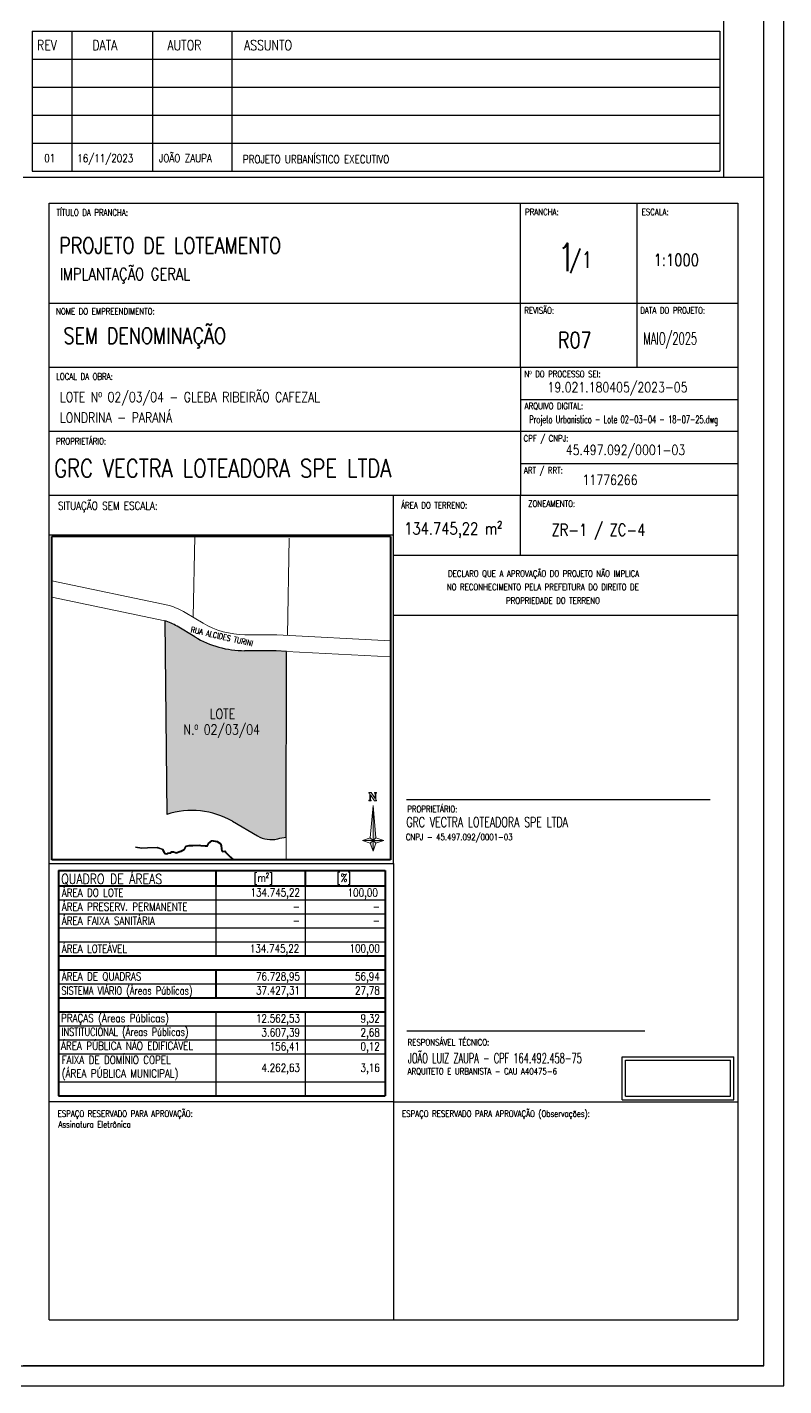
# Model space of a CAD drawing. Header units: millimetres. Extents: x 138869 to 139962, y 254956 to 255969.
# Drawn here: x 139498.7 to 139687.6, y 254956.4 to 255295.9 of the extents above; entities that cross this region are included whole.
import ezdxf
from ezdxf.enums import TextEntityAlignment as Align

# ---------------------------------------------------------------- set-up
doc = ezdxf.new("R2010")
doc.units = ezdxf.units.MM
doc.layers.add('correlo lev', color=140, linetype='Continuous')
doc.layers.add('SELO', color=7, linetype='Continuous')
doc.styles.add('STYLE1', font='simplex.shx', dxfattribs={"width": 0.8, "height": 1.5})
doc.styles.add('style13', font='simplex.shx', dxfattribs={"width": 0.8, "height": 3.5})
doc.styles.add('STYLE2', font='simplex.shx', dxfattribs={"width": 0.8, "height": 2.5})

# ---------------------------------------------------------------- blocks, each defined once
blk = doc.blocks.new('A$C01A55511')
at = {"layer": 'SELO', "color": 8}
for p, q in [((0, 0), (0, 19.23)), ((0, 19.23), (50, 19.23)), ((50, 0), (50, 19.23)), ((0, 0), (50, 0))]:
    blk.add_line(p, q, dxfattribs=at)
at = {"layer": 'SELO'}
for p, q in [((1.5, 1.5), (1.5, 17.73)), ((1.5, 17.73), (48.5, 17.73)), ((1.5, 17.73), (48.5, 17.73)), ((48.5, 1.5), (48.5, 17.73)), ((1.5, 1.5), (48.5, 1.5))]:
    blk.add_line(p, q, dxfattribs=at)

msp = doc.modelspace()

# ---------------------------------------------------------------- hatches: boundary and pattern name
at = {"layer": 'SELO'}
msp.add_hatch(color=253, dxfattribs=at).paths.add_polyline_path([(139563.443, 255139.886), (139560.833, 255140.019, 0.011511), (139559.705, 255140.05), (139552.971, 255140.081, -0.1340301), (139540.54, 255143.537), (139536.093, 255146.187, 0.0596767), (139533.007, 255147.56), (139533.533, 255099.137, -0.2143684), (139549.925, 255097.45), (139556.194, 255093.82, 0.1860064), (139561.166, 255093.032, -0.0234731), (139563.375, 255093.397)])
at = {"layer": 'SELO', "lineweight": 13}
h = msp.add_hatch(color=8, dxfattribs=at)
h.paths.add_polyline_path([(139585.036, 255090.007), (139585.036, 255092.673), (139584.354, 255091.991)])
h.paths.add_polyline_path([(139585.036, 255092.673), (139585.718, 255091.991), (139587.702, 255092.673)])
h.paths.add_polyline_path([(139585.036, 255101.364), (139585.036, 255092.673), (139585.718, 255093.355)])
h.paths.add_polyline_path([(139582.37, 255092.673), (139585.036, 255092.673), (139584.354, 255093.355)])

# ---------------------------------------------------------------- linework, layer by layer
at = {"layer": 'correlo lev'}
for points in [[(139525.747, 255091.049), (139527.28, 255090.832), (139528.735, 255090.895), (139531.093, 255091.006), (139532.523, 255090.49), (139533.005, 255089.588), (139533.128, 255089.475), (139533.509, 255089.404), (139533.816, 255089.602), (139534.356, 255089.604), (139534.355, 255089.665), (139534.706, 255089.935), (139535.211, 255089.87), (139535.639, 255089.749), (139535.952, 255089.627), (139536.563, 255089.872), (139537.038, 255090.035), (139537.849, 255090.504), (139538.292, 255091.32), (139539.006, 255091.491), (139540.054, 255091.515), (139541.603, 255091.569), (139542.027, 255091.5), (139543.131, 255091.421), (139543.575, 255091.393), (139543.943, 255092.107), (139544.729, 255092.686), (139545.159, 255092.676), (139546.163, 255092.468), (139546.995, 255091.942), (139547.158, 255091.402), (139547.274, 255090.601), (139547.381, 255090.089), (139547.511, 255090.011), (139548.031, 255090.086), (139548.289, 255089.724), (139549.183, 255088.853), (139550.245, 255087.892), (139550.546, 255087.79)], [(139532.903, 255089.478), (139533.058, 255089.335), (139533.54, 255089.246), (139533.861, 255089.452), (139534.507, 255089.455), (139534.506, 255089.592), (139534.748, 255089.778), (139535.181, 255089.722), (139535.591, 255089.606), (139535.953, 255089.466), (139536.616, 255089.731), (139537.1, 255089.898), (139537.961, 255090.395), (139538.392, 255091.189), (139539.025, 255091.341), (139540.058, 255091.365), (139541.593, 255091.418), (139542.009, 255091.351), (139543.121, 255091.271), (139543.664, 255091.237), (139544.06, 255092.007), (139544.777, 255092.535), (139545.142, 255092.526), (139546.106, 255092.326), (139546.868, 255091.845), (139547.011, 255091.37), (139547.126, 255090.575), (139547.248, 255089.994), (139547.479, 255089.854), (139547.962, 255089.924), (139548.175, 255089.626), (139549.08, 255088.744), (139550.133, 255087.79)], [(139532.873, 255089.517), (139532.418, 255090.369), (139531.07, 255090.855), (139528.742, 255090.745), (139527.272, 255090.681), (139525.726, 255090.9)]]:
    msp.add_lwpolyline(points, dxfattribs=at)
at = {"layer": 'SELO'}
for p, q in [((139687.632, 254956.384), (139687.632, 255745.007)), ((139682.632, 254961.384), (139682.632, 255740.007)), ((139499.875, 255280.9), (139671.678, 255280.9)), ((139499.875, 255273.9), (139671.678, 255273.9)), ((139499.875, 255266.9), (139671.678, 255266.9)), ((139497.632, 255258.384), (139682.632, 255258.384)), ((139497.632, 255258.384), (139682.632, 255258.384)), ((139621.905, 255186.884), (139676.132, 255186.884)), ((139593.456, 255045.119), (139652.956, 255045.119)), ((138874.489, 254961.384), (139682.632, 254961.384)), ((138869.489, 254956.384), (139687.632, 254956.384))]:
    msp.add_line(p, q, dxfattribs=at)
at = {"layer": 'SELO', "color": 8}
for p, q in [((139672.632, 255258.384), (139672.632, 255730.007)), ((139504.132, 254972.884), (139504.132, 255251.884)), ((139504.132, 255251.884), (139676.132, 255251.884)), ((139621.905, 255226.884), (139621.905, 255251.884)), ((139651.019, 255226.884), (139651.019, 255251.884)), ((139676.132, 255251.884), (139676.132, 254972.884)), ((139676.132, 255226.884), (139504.132, 255226.884)), ((139621.905, 255210.884), (139621.905, 255226.884)), ((139651.019, 255210.884), (139651.019, 255226.884)), ((139676.132, 255210.884), (139504.132, 255210.884)), ((139621.905, 255210.884), (139621.905, 255194.884)), ((139621.905, 255202.884), (139676.132, 255202.884)), ((139676.132, 255194.884), (139504.132, 255194.884)), ((139621.905, 255194.884), (139621.905, 255178.884)), ((139676.132, 255178.884), (139504.132, 255178.884)), ((139676.132, 255178.884), (139504.132, 255178.884)), ((139590.132, 255086.884), (139590.132, 255178.884)), ((139621.905, 255163.884), (139621.905, 255178.884)), ((139504.132, 255169.039), (139590.132, 255169.039)), ((139676.132, 255163.884), (139590.132, 255163.884)), ((139676.132, 255148.884), (139590.132, 255148.884)), ((139593.376, 255102.872), (139669.239, 255102.872)), ((139504.132, 255086.884), (139590.132, 255086.884)), ((139590.132, 255086.884), (139590.132, 254972.884)), ((139675.158, 255027.89), (139675.158, 255038.621)), ((139590.132, 255027.384), (139504.132, 255027.384)), ((139590.132, 255027.384), (139676.132, 255027.384)), ((139504.132, 254972.884), (139676.132, 254972.884))]:
    msp.add_line(p, q, dxfattribs=at)
at = {"layer": 'SELO', "color": 3}
for p, q in [((139499.875, 255294.9), (139671.678, 255294.9)), ((139499.875, 255294.9), (139499.875, 255259.9)), ((139671.678, 255294.9), (139671.678, 255259.9)), ((139499.875, 255287.9), (139671.678, 255287.9)), ((139499.875, 255259.9), (139671.678, 255259.9)), ((139499.875, 255259.9), (139671.678, 255259.9))]:
    msp.add_line(p, q, dxfattribs=at)
at = {"layer": 'SELO', "color": 2}
for p, q in [((139509.836, 255294.9), (139509.836, 255259.9)), ((139529.963, 255294.9), (139529.963, 255259.9)), ((139549.812, 255294.9), (139549.812, 255259.9)), ((139533.007, 255147.56), (139533.533, 255099.137)), ((139540.532, 255143.541), (139536.098, 255146.185)), ((139559.705, 255140.05), (139552.971, 255140.081)), ((139563.443, 255139.886), (139560.833, 255140.019)), ((139563.375, 255093.397), (139563.443, 255139.886)), ((139549.925, 255097.45), (139556.194, 255093.82))]:
    msp.add_line(p, q, dxfattribs=at)
at = {"layer": 'SELO', "ltscale": 0.9}
for p, q in [((139497.632, 255258.384), (139682.632, 255258.384)), ((139682.632, 254961.384), (139497.632, 254961.384))]:
    msp.add_line(p, q, dxfattribs=at)
at = {"layer": 'SELO', "color": 3, "lineweight": 40}
for p, q in [((139589.415, 255168.588), (139504.85, 255168.588)), ((139504.85, 255087.79), (139504.85, 255168.588)), ((139589.415, 255168.588), (139589.415, 255087.79)), ((139589.415, 255168.588), (139589.415, 255087.79)), ((139589.415, 255087.79), (139504.85, 255087.79)), ((139506.511, 255085.122), (139588.046, 255085.122)), ((139506.511, 255085.122), (139506.511, 255028.884)), ((139545.755, 255085.122), (139545.755, 255081.356)), ((139568.104, 255085.122), (139568.104, 255081.356)), ((139588.046, 255085.122), (139588.046, 255028.884)), ((139506.511, 255081.356), (139588.046, 255081.356)), ((139506.511, 255063.865), (139588.046, 255063.865)), ((139506.511, 255060.367), (139588.046, 255060.367)), ((139545.755, 255060.367), (139545.755, 255053.371)), ((139506.511, 255053.371), (139588.046, 255053.371)), ((139506.511, 255049.873), (139588.046, 255049.873)), ((139506.511, 255028.884), (139588.046, 255028.884))]:
    msp.add_line(p, q, dxfattribs=at)
at = {"layer": 'SELO', "color": 11, "lineweight": 13}
for p, q in [((139540.15, 255148.426), (139540.492, 255168.588)), ((139563.646, 255143.881), (139564.059, 255168.235)), ((139534.186, 255151.382), (139504.85, 255157.521)), ((139533.007, 255147.56), (139504.85, 255153.452)), ((139542.58, 255146.977), (139538.146, 255149.621)), ((139559.724, 255144.05), (139552.99, 255144.081)), ((139589.415, 255142.574), (139561.035, 255144.013)), ((139589.415, 255138.569), (139563.443, 255139.886)), ((139563.375, 255093.397), (139563.375, 255087.79))]:
    msp.add_line(p, q, dxfattribs=at)
at = {"layer": 'SELO', "lineweight": 13}
for p, q in [((139584.026, 255104.487), (139584.026, 255104.679)), ((139584.026, 255104.679), (139584.601, 255104.679)), ((139584.218, 255104.487), (139584.026, 255104.487)), ((139584.026, 255102.568), (139584.026, 255102.76)), ((139584.026, 255102.76), (139584.218, 255102.76)), ((139584.601, 255102.568), (139584.026, 255102.568)), ((139584.218, 255102.76), (139584.218, 255104.487)), ((139585.369, 255102.568), (139584.409, 255104.103)), ((139584.409, 255104.103), (139584.409, 255102.76)), ((139584.409, 255102.76), (139584.601, 255102.76)), ((139584.601, 255104.679), (139585.561, 255103.144)), ((139584.601, 255102.76), (139584.601, 255102.568)), ((139585.369, 255104.487), (139585.369, 255104.679)), ((139585.369, 255104.679), (139585.945, 255104.679)), ((139585.561, 255104.487), (139585.369, 255104.487)), ((139585.945, 255102.568), (139585.369, 255102.568)), ((139585.561, 255103.144), (139585.561, 255104.487)), ((139585.945, 255104.487), (139585.753, 255104.487)), ((139585.753, 255104.487), (139585.753, 255102.76)), ((139585.753, 255102.76), (139585.945, 255102.76)), ((139585.945, 255104.679), (139585.945, 255104.487)), ((139585.945, 255102.76), (139585.945, 255102.568)), ((139584.354, 255093.355), (139585.036, 255101.364)), ((139585.036, 255101.364), (139585.718, 255093.355)), ((139585.036, 255101.364), (139585.036, 255092.673)), ((139582.37, 255092.673), (139584.354, 255093.355)), ((139582.37, 255092.673), (139585.036, 255092.673)), ((139584.354, 255091.991), (139582.37, 255092.673)), ((139585.036, 255092.673), (139584.354, 255093.355)), ((139584.354, 255091.991), (139585.036, 255092.673)), ((139585.036, 255092.673), (139585.718, 255093.355)), ((139585.036, 255092.673), (139587.702, 255092.673)), ((139585.718, 255091.991), (139585.036, 255092.673)), ((139585.036, 255092.673), (139585.036, 255090.007)), ((139585.718, 255093.355), (139587.702, 255092.673)), ((139587.702, 255092.673), (139585.718, 255091.991)), ((139585.036, 255090.007), (139584.354, 255091.991)), ((139585.718, 255091.991), (139585.036, 255090.007))]:
    msp.add_line(p, q, dxfattribs=at)
at = {"layer": 'SELO', "color": 1}
for p, q in [((139545.755, 255081.356), (139545.755, 255063.865)), ((139568.104, 255081.356), (139568.104, 255063.865)), ((139506.511, 255077.858), (139588.046, 255077.858)), ((139506.511, 255074.36), (139588.046, 255074.36)), ((139506.511, 255070.861), (139588.046, 255070.861)), ((139506.511, 255067.363), (139588.046, 255067.363)), ((139568.104, 255060.367), (139568.104, 255053.371)), ((139506.511, 255056.869), (139588.046, 255056.869)), ((139545.755, 255049.873), (139545.755, 255028.884)), ((139568.104, 255049.873), (139568.104, 255028.884)), ((139506.511, 255046.374), (139588.046, 255046.374)), ((139506.511, 255042.876), (139588.046, 255042.876)), ((139506.511, 255039.378), (139588.046, 255039.378)), ((139506.511, 255032.382), (139588.046, 255032.382))]:
    msp.add_line(p, q, dxfattribs=at)
at = {"layer": 'SELO', "color": 11, "lineweight": 13}
for centre, radius, start, end in [((139528.822, 255133.99), 18.2, 59.17813, 72.85897), ((139553.085, 255164.581), 20.5, 239.17813, 269.73376), ((139559.591, 255115.55), 28.5, 87.09575, 89.73376)]:
    msp.add_arc(centre, radius, start, end, dxfattribs=at)
at = {"layer": 'SELO', "color": 2}
for centre, radius, start, end in [((139528.822, 255133.99), 14.2, 59.17813, 72.85897), ((139553.085, 255164.581), 24.5, 239.17813, 269.73376), ((139559.591, 255115.55), 24.5, 87.09575, 89.73376), ((139539.852, 255080.056), 20.1, 59.92422, 108.32136), ((139559.702, 255099.877), 7, 239.92422, 282.07206), ((139566.157, 255069.692), 23.867, 96.69341, 102.07206)]:
    msp.add_arc(centre, radius, start, end, dxfattribs=at)

# ---------------------------------------------------------------- block references
at = {"layer": 'SELO', "xscale": 0.5580305074305867, "yscale": 0.5580305074305867, "zscale": 0.5580305074305867}
msp.add_blockref('A$C01A55511', (139647.257, 255027.89), dxfattribs=at)

# ---------------------------------------------------------------- texts
at = {"layer": 'SELO', "color": 4}
for s, height, style, width, p in [('REV', 2.5, 'STYLE2', 0.8, (139501.139, 255290.15)), ('DATA', 2.5, 'STYLE2', 0.8, (139514.93, 255290.15)), ('AUTOR', 2.5, 'STYLE2', 0.8, (139533.689, 255290.15)), ('ASSUNTO', 2.5, 'STYLE2', 0.8, (139552.812, 255290.151)), ('19.021.180405/2023-05', 2.5, 'STYLE2', 0.8, (139628.611, 255204.671)), ('LOTE Nº 02/03/04 - GLEBA RIBEIRÃO CAFEZAL', 2.5, 'STYLE2', 0.8, (139506.825, 255202.213)), ('LONDRINA - PARANÁ', 2.5, 'STYLE2', 0.8, (139506.847, 255197.09)), ('45.497.092/0001-03', 2.5, 'STYLE2', 0.8, (139633.182, 255189)), ('11776266', 2.5, 'STYLE2', 0.8, (139637.375, 255181.52)), ('SITUAÇÃO SEM ESCALA:', 2, 'STYLE2', 0.8, (139506.357, 255175.31)), ('LOTE', 2.5, 'STYLE1', 0.8, (139544.264, 255123.036)), ('N.º 02/03/04', 2.5, 'STYLE1', 0.8, (139537.681, 255119.116)), ('GRC VECTRA LOTEADORA SPE LTDA', 2.5, 'STYLE2', 0.69, (139593.359, 255095.995)), ('QUADRO DE ÁREAS', 2.5, 'STYLE2', 0.8, (139507.172, 255081.788)), ('[m²]', 2, 'STYLE2', 0.8, (139555.238, 255082.312)), ('[%%%]', 2, 'STYLE2', 0.8, (139575.98, 255082.342)), ('JOÃO LUIZ ZAUPA - CPF 164.492.458-75', 2.5, 'STYLE2', 0.6, (139593.732, 255037.017))]:
    msp.add_text(s, height=height, dxfattribs=dict(at, style=style, width=width)).set_placement(p)
at = {"layer": 'SELO', "color": 6, "style": 'STYLE2'}
for s, height, width, p in [('01', 2, 0.8, (139502.924, 255262.166)), ('16/11/2023', 2, 0.8, (139511.171, 255262.15)), ('JOÃO ZAUPA', 2, 0.8, (139531.565, 255262.149)), ('PROJETO URBANÍSTICO EXECUTIVO', 2, 0.8, (139552.536, 255261.898)), ('Projeto Urbanistico - Lote 02-03-04 - 18-07-25.dwg', 1.9, 0.6, (139624.082, 255196.924)), ('ÁREA DO LOTE', 2, 0.8, (139507.293, 255078.619)), ('ÁREA PRESERV. PERMANENTE', 2, 0.8, (139507.293, 255075.12)), ('ÁREA FAIXA SANITÁRIA', 2, 0.8, (139507.293, 255071.622)), ('ÁREA LOTEÁVEL', 2, 0.8, (139507.293, 255064.626)), ('ÁREA DE QUADRAS', 2, 0.8, (139507.293, 255057.678)), ('SISTEMA VIÁRIO (Áreas Públicas)', 2, 0.75, (139507.193, 255054.132)), ('PRAÇAS (Áreas Públicas)', 2, 0.8, (139507.121, 255047.268)), ('INSTITUCIONAL (Áreas Públicas)', 2, 0.75, (139507.193, 255043.825)), ('ÁREA PÚBLICA NÃO EDIFICÁVEL', 2, 0.8, (139507.116, 255040.341)), ('FAIXA DE DOMÍNIO COPEL', 2, 0.8, (139507.283, 255036.829)), ('(ÁREA PÚBLICA MUNICIPAL)', 2, 0.8, (139507.283, 255033.443))]:
    msp.add_text(s, height=height, dxfattribs=dict(at, width=width)).set_placement(p)
at = {"layer": 'SELO', "style": 'STYLE2', "width": 0.8}
for s, p in [('TÍTULO DA PRANCHA:', (139506.001, 255248.787)), ('PRANCHA:', (139623.022, 255248.923)), ('ESCALA:', (139652.132, 255248.923)), ('NOME DO EMPREENDIMENTO:', (139505.883, 255224.087)), ('REVISÃO:', (139622.813, 255224.313)), ('DATA DO PROJETO:', (139651.787, 255224.318)), ('LOCAL DA OBRA:', (139505.89, 255207.808)), ('Nº DO PROCESSO SEI:', (139622.839, 255208.416)), ('ARQUIVO DIGITAL:', (139622.909, 255200.42)), ('CPF / CNPJ:', (139622.64, 255192.349)), ('PROPRIETÁRIO:', (139505.881, 255191.633)), ('ART / RRT:', (139622.737, 255184.349)), ('ÁREA DO TERRENO:', (139592.054, 255175.633)), ('ZONEAMENTO:', (139623.781, 255176.008)), ('DECLARO QUE A APROVAÇÃO DO PROJETO NÃO IMPLICA', (139603.78, 255158.551)), ('NO RECONHECIMENTO PELA PREFEITURA DO DIREITO DE', (139603.474, 255155.182)), ('PROPRIEDADE DO TERRENO', (139618.274, 255151.813)), ('PROPRIETÁRIO:', (139593.595, 255099.696)), ('CNPJ - 45.497.092/0001-03', (139593.231, 255092.717)), ('ESPAÇO RESERVADO PARA APROVAÇÃO:', (139506.28, 255023.582)), ('ESPAÇO RESERVADO PARA APROVAÇÃO (Observações):', (139592.28, 255023.582)), ('Assinatura Eletrônica', (139506.457, 255020.906))]:
    msp.add_text(s, height=1.6, dxfattribs=at).set_placement(p)
at = {"layer": 'SELO', "color": 2, "width": 0.8}
for s, height, style, p in [('PROJETO DE LOTEAMENTO', 4, 'STYLE2', (139506.675, 255239.358)), ('/1', 4, 'STYLE2', (139634.066, 255235.799)), ('SEM DENOMINAÇÃO', 4, 'STYLE2', (139507.731, 255216.809)), ('R07', 4, 'STYLE2', (139631.25, 255215.709)), ('GRC VECTRA LOTEADORA SPE LTDA', 4.5, 'style13', (139505.401, 255183.425))]:
    msp.add_text(s, height=height, dxfattribs=dict(at, style=style)).set_placement(p)
at = {"layer": 'SELO', "color": 8, "style": 'STYLE2', "width": 0.8}
msp.add_text('1', height=7, dxfattribs=at).set_placement((139630.993, 255234.888))
at = {"layer": 'SELO', "color": 5, "style": 'STYLE2'}
for s, width, p in [('1:1000', 0.8, (139655.117, 255236.228)), ('MAIO/2025', 0.6, (139652.557, 255216.583)), ('134.745,22 m²', 0.8, (139592.811, 255169.117)), ('ZR-1 / ZC-4', 0.8, (139629.599, 255168.778))]:
    msp.add_text(s, height=3, dxfattribs=dict(at, width=width)).set_placement(p)
at = {"layer": 'SELO', "color": 3, "style": 'STYLE2', "width": 0.8}
msp.add_text('IMPLANTAÇÃO GERAL', height=3, dxfattribs=at).set_placement((139506.788, 255232.717))
at = {"layer": 'SELO', "color": 11, "lineweight": 13, "style": 'STYLE2', "width": 0.8}
msp.add_text('RUA ALCIDES TURINI', height=1.4, rotation=347.01924, dxfattribs=at).set_placement((139539.394, 255144.719))
at = {"layer": 'SELO', "color": 6, "style": 'STYLE2', "width": 0.8}
for s, p in [('134.745,22', (139566.781, 255078.671, -202)), ('100,00', (139586.237, 255078.64, -202)), ('-', (139566.781, 255075.173, -202)), ('-', (139586.723, 255075.173, -202)), ('-', (139566.781, 255071.675, -202)), ('-', (139586.723, 255071.675, -202)), ('134.745,22', (139566.609, 255064.661, -202)), ('100,00', (139586.723, 255064.678, -202)), ('76.728,95', (139566.781, 255057.682, -202)), ('56,94', (139586.723, 255057.682, -202)), ('37.427,31', (139566.781, 255054.184, -202)), ('27,78', (139586.723, 255054.184, -202)), ('12.562,53', (139566.781, 255047.188, -202)), ('9,32', (139586.723, 255047.188, -202)), ('3.607,39', (139566.781, 255043.69, -202)), ('2,68', (139586.723, 255043.69, -202)), ('156,41', (139566.781, 255040.191, -202)), ('0,12', (139586.723, 255040.191, -202)), ('4.262,63', (139566.781, 255034.861, -202)), ('3,16', (139586.723, 255034.861, -202))]:
    msp.add_text(s, height=2, dxfattribs=at).set_placement(p, align=Align.RIGHT)
at = {"layer": 'SELO', "color": 7, "style": 'STYLE2', "width": 0.8}
for s, p in [('RESPONSÁVEL TÉCNICO:', (139593.672, 255041.431)), ('ARQUITETO E URBANISTA - CAU A40475-6', (139593.675, 255034.188))]:
    msp.add_text(s, height=1.6, dxfattribs=at).set_placement(p)

doc.saveas('drawing.dxf')
